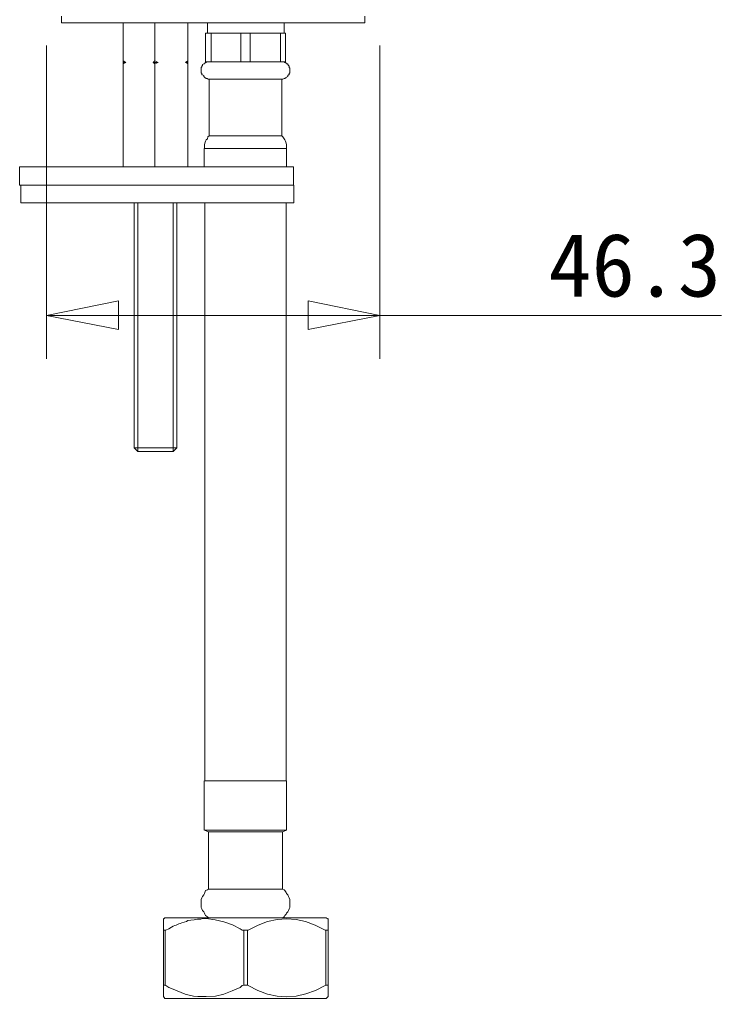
# Model space of a CAD drawing. Units: millimetres, scale not verified. Extents: x -305 to 302, y -412 to 405.
# Drawn here: x 13.3 to 110.7, y -131.1 to 4.8 of the extents above; entities that cross this region are included whole.
import ezdxf
from ezdxf.enums import TextEntityAlignment as Align

# ---------------------------------------------------------------- set-up
doc = ezdxf.new("R2010")
doc.units = ezdxf.units.MM
doc.header["$LTSCALE"] = 3
doc.layers.add('0-0', color=7, linetype='Continuous', lineweight=18)
doc.styles.add('ＭＳ ゴシック', font='')
doc.styles.get('ＭＳ ゴシック').set_extended_font_data('MS Gothic')

msp = doc.modelspace()

# ---------------------------------------------------------------- linework, layer by layer
at = {"layer": '0-0'}
for p, q in [((19.101, 5.275), (19.101, 4.344)), ((61.181, 4.344), (19.101, 4.344)), ((27.651, -15.638), (27.651, 4.344)), ((32.054, 4.344), (32.054, -0.906)), ((36.626, -15.638), (36.626, 4.344)), ((39.335, 2.904), (39.335, 4.344)), ((50.003, 2.904), (50.003, 4.344)), ((61.181, 5.275), (61.181, 4.344)), ((39.081, 2.904), (39.081, -1.075)), ((39.083, 2.904), (50.174, 2.904)), ((39.843, 2.904), (39.843, -1.075)), ((43.992, 2.904), (43.992, -1.075)), ((45.262, 2.904), (45.262, -1.075)), ((49.495, 2.904), (49.495, -1.075)), ((50.173, 2.904), (50.173, -1.075)), ((16.985, 1.211), (16.985, -42.308)), ((63.297, 1.211), (63.297, -42.308)), ((27.991, -1.16), (27.653, -0.906)), ((27.653, -1.16), (27.991, -1.16)), ((27.991, -1.16), (27.653, -1.329)), ((31.801, -1.16), (32.055, -0.906)), ((32.479, -1.16), (31.801, -1.16)), ((32.054, -1.329), (32.054, -15.638)), ((32.479, -1.16), (32.055, -0.906)), ((36.289, -1.16), (36.627, -0.906)), ((36.627, -1.16), (36.289, -1.16)), ((36.289, -1.16), (36.627, -1.329)), ((39.083, -1.075), (50.174, -1.075)), ((39.589, -11.32), (39.589, -3.446)), ((39.591, -3.446), (49.666, -3.446)), ((49.665, -11.32), (49.665, -3.446)), ((39.591, -11.32), (49.666, -11.32)), ((38.912, -15.638), (38.912, -13.098)), ((38.913, -13.098), (50.343, -13.098)), ((50.342, -15.638), (50.342, -13.098)), ((13.259, -15.638), (13.259, -18.178)), ((13.259, -15.638), (51.275, -15.638)), ((51.273, -15.638), (51.273, -18.178)), ((13.259, -18.178), (51.359, -18.178)), ((13.429, -20.633), (13.429, -18.178)), ((51.358, -20.633), (51.358, -18.178)), ((13.427, -20.633), (51.358, -20.633)), ((29.175, -20.633), (29.175, -54.669)), ((29.685, -20.633), (29.685, -55.177)), ((34.595, -20.633), (34.595, -55.177)), ((35.102, -20.633), (35.102, -54.669)), ((38.997, -100.897), (38.997, -20.633)), ((50.257, -100.897), (50.257, -20.633)), ((16.985, -36.296), (110.711, -36.296)), ((29.177, -54.669), (29.685, -55.177)), ((35.103, -54.669), (29.177, -54.669)), ((34.595, -55.177), (29.685, -55.177)), ((35.103, -54.669), (34.595, -55.177)), ((38.912, -107.755), (38.912, -100.897)), ((38.913, -100.897), (50.343, -100.897)), ((50.342, -107.755), (50.342, -100.897)), ((39.506, -108.009), (38.913, -107.755)), ((38.913, -107.755), (50.343, -107.755)), ((39.505, -115.968), (39.505, -108.009)), ((39.506, -108.009), (49.751, -108.009)), ((49.749, -115.968), (49.749, -108.009)), ((49.751, -108.009), (50.343, -107.755)), ((39.506, -115.968), (49.751, -115.968)), ((33.239, -130.869), (33.239, -120.032)), ((33.241, -120.116), (33.41, -119.947)), ((33.41, -119.947), (55.847, -119.947)), ((56.101, -120.116), (55.847, -119.947)), ((56.101, -130.869), (56.101, -120.032)), ((33.241, -121.64), (33.495, -121.64)), ((33.493, -129.26), (33.493, -121.64)), ((44.415, -129.26), (44.415, -121.64)), ((44.417, -121.64), (44.925, -121.64)), ((44.923, -129.26), (44.923, -121.64)), ((55.762, -121.64), (56.101, -121.64)), ((55.762, -129.26), (55.762, -121.64)), ((33.241, -129.26), (33.495, -129.26)), ((44.417, -129.26), (44.925, -129.26)), ((55.762, -129.26), (56.101, -129.26)), ((33.41, -131.123), (33.241, -130.869)), ((33.41, -131.123), (55.847, -131.123)), ((55.847, -131.123), (56.101, -130.869))]:
    msp.add_line(p, q, dxfattribs=at)
for points in [[(32.479, -1.16), (32.055, -1.329), (31.801, -1.16)], [(39.337, -1.075), (39.167, -1.16), (39.083, -1.16), (38.998, -1.244), (38.913, -1.329), (38.829, -1.329), (38.659, -1.414), (38.659, -1.583), (38.575, -1.668), (38.575, -1.752), (38.49, -1.837), (38.49, -1.922), (38.49, -2.091), (38.49, -2.176), (38.49, -2.26), (38.49, -2.345), (38.49, -2.599), (38.575, -2.684), (38.575, -2.768), (38.575, -2.853), (38.659, -2.853), (38.829, -2.938), (38.829, -3.107), (38.913, -3.192), (38.998, -3.276), (39.083, -3.276), (39.167, -3.361), (39.337, -3.361), (39.421, -3.446), (39.506, -3.446), (39.591, -3.446)], [(49.666, -3.446), (49.751, -3.446), (49.835, -3.446), (50.005, -3.361), (50.089, -3.361), (50.174, -3.276), (50.259, -3.276), (50.343, -3.192), (50.513, -3.107), (50.513, -2.938), (50.597, -2.853), (50.682, -2.853), (50.682, -2.768), (50.682, -2.684), (50.767, -2.599), (50.767, -2.345), (50.767, -2.26), (50.767, -2.176), (50.767, -2.091), (50.767, -1.922), (50.682, -1.837), (50.682, -1.752), (50.682, -1.668), (50.597, -1.583), (50.513, -1.414), (50.513, -1.329), (50.343, -1.329), (50.259, -1.244), (50.174, -1.16), (50.089, -1.16), (50.005, -1.075)], [(39.591, -11.32), (39.421, -11.489), (39.337, -11.743), (39.167, -11.912), (39.083, -12.082), (38.998, -12.336), (38.913, -12.59), (38.913, -12.844), (38.913, -13.098)], [(50.343, -13.098), (50.343, -12.844), (50.343, -12.59), (50.259, -12.336), (50.174, -12.082), (50.089, -11.912), (50.005, -11.743), (49.835, -11.489), (49.666, -11.32)], [(39.506, -115.968), (39.337, -116.052), (39.083, -116.137), (38.998, -116.391), (38.913, -116.56), (38.829, -116.73), (38.659, -116.984), (38.575, -117.153), (38.49, -117.407), (38.49, -117.576), (38.49, -117.746), (38.49, -118), (38.49, -118.254), (38.49, -118.508), (38.575, -118.677), (38.659, -118.931), (38.829, -119.1), (38.913, -119.27), (38.998, -119.439), (39.083, -119.608), (39.337, -119.778), (39.506, -119.947)], [(49.751, -119.947), (50.005, -119.778), (50.089, -119.608), (50.259, -119.439), (50.343, -119.27), (50.513, -119.1), (50.597, -118.931), (50.682, -118.677), (50.767, -118.508), (50.767, -118.254), (50.767, -118), (50.767, -117.746), (50.767, -117.576), (50.767, -117.407), (50.682, -117.153), (50.597, -116.984), (50.513, -116.73), (50.343, -116.56), (50.259, -116.391), (50.089, -116.137), (50.005, -116.052), (49.751, -115.968)], [(33.495, -121.64), (33.579, -121.64), (34.003, -121.471), (34.341, -121.217), (34.608, -121.111), (34.825, -121.015), (35.009, -120.929), (35.181, -120.848), (35.358, -120.772), (35.561, -120.696), (35.809, -120.62), (36.119, -120.54), (36.458, -120.455), (36.627, -120.286), (37.042, -120.266), (37.503, -120.19), (37.971, -120.119), (38.405, -120.116), (38.659, -120.032), (39.167, -120.032), (40.405, -120.198), (41.627, -120.475), (42.804, -120.89), (43.909, -121.471), (44.163, -121.64), (44.417, -121.64)], [(44.925, -121.64), (45.009, -121.64), (46.37, -120.948), (47.705, -120.455), (49.023, -120.16), (50.334, -120.064), (51.646, -120.164), (52.968, -120.461), (54.309, -120.953), (55.677, -121.64), (55.762, -121.64)], [(33.495, -129.26), (33.579, -129.345), (34.003, -129.599), (34.581, -129.851), (35.143, -130.092), (35.696, -130.315), (36.25, -130.511), (36.814, -130.673), (37.398, -130.792), (38.01, -130.86), (38.659, -130.869), (39.167, -130.869), (40.44, -130.794), (41.618, -130.511), (42.756, -130.09), (43.909, -129.599), (44.163, -129.345), (44.417, -129.26)], [(44.925, -129.26), (45.009, -129.345), (46.343, -130.029), (47.676, -130.515), (49.009, -130.805), (50.342, -130.899), (51.675, -130.799), (53.008, -130.506), (54.342, -130.021), (55.677, -129.345), (55.762, -129.26)]]:
    msp.add_lwpolyline(points, dxfattribs=at)
for points in [[(16.985, -36.296), (26.975, -34.264), (26.975, -38.244)], [(63.297, -36.296), (53.307, -38.244), (53.307, -34.264)]]:
    msp.add_lwpolyline(points, close=True, dxfattribs=at)

# ---------------------------------------------------------------- texts
at = {"layer": '0-0', "style": 'ＭＳ ゴシック'}
msp.add_text('46.3', height=8.798, dxfattribs=at).set_placement((86.711, -36.296), align=Align.BOTTOM_LEFT)

doc.saveas('drawing.dxf')
